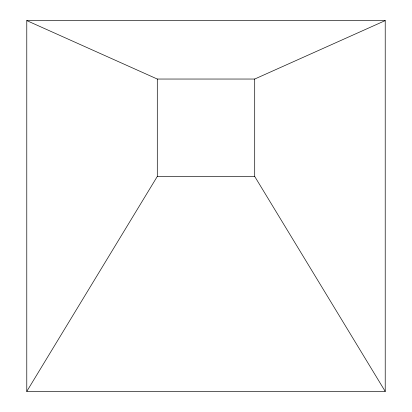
<?xml version="1.0" encoding="UTF-8"?>
<svg xmlns="http://www.w3.org/2000/svg" width="412" height="412" viewBox="0 0 412 412"><rect width="100%" height="100%" fill="white"/><g stroke="black" fill="none" stroke-linecap="round" stroke-linejoin="round"><path stroke-width="0.62" d="M26.78 391.4L157.296 176.444L157.296 79.042L26.78 20.6L26.78 391.4L385.22 391.4L385.22 20.6L26.78 20.6M157.296 79.042L254.704 79.042L385.22 20.6M157.296 176.444L254.704 176.444L385.22 391.4M254.704 79.042L254.704 176.444"/></g></svg>
